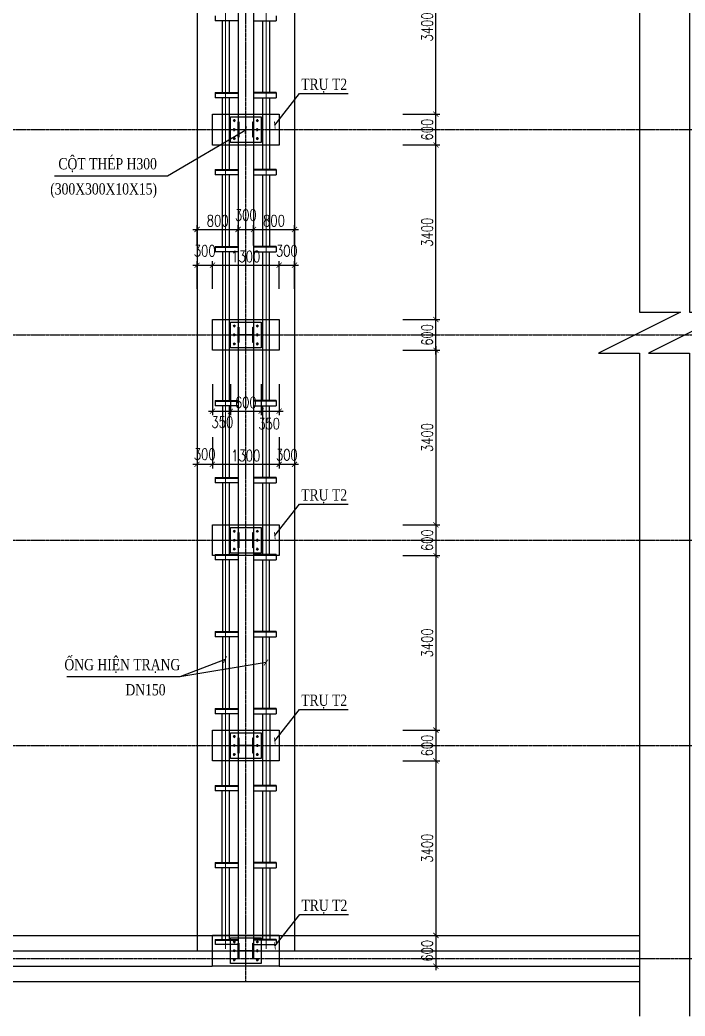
# Model space of a CAD drawing. Header units: millimetres. Extents: x -702765 to 835888, y -645289 to 262.
# Drawn here: x 549730 to 562698, y -438246 to -418837 of the extents above; entities that cross this region are included whole.
import ezdxf
from ezdxf.enums import TextEntityAlignment as Align

# ---------------------------------------------------------------- set-up
doc = ezdxf.new("R2010")
doc.units = ezdxf.units.MM
doc.header["$LTSCALE"] = 0.01
for name, pattern in [('CENTER', [2, 1.25, -0.25, 0.25, -0.25]), ('CENTER2', [1.125, 0.75, -0.125, 0.125, -0.125]), ('DASHED', [19.05, 12.7, -6.35]), ('HIDDEN', [9.525, 6.35, -3.175])]:
    doc.linetypes.add(name, pattern=pattern)
doc.layers.add('duong tam', color=6, linetype='CENTER', lineweight=9)
for name, color, linetype in [('HACTH @ 1', 8, 'Continuous'), ('khuat', 6, 'DASHED'), ('KHUAT1', 2, 'HIDDEN'), ('TEXT', 2, 'Continuous'), ('THEP', 4, 'Continuous'), ('TIM', 1, 'CENTER2'), ('TUONG', 7, 'Continuous')]:
    doc.layers.add(name, color=color, linetype=linetype)
doc.styles.add('2-5', font='romans.shx', dxfattribs={"width": 0.75, "bigfont": 'vns.shx'})
doc.styles.add('VNTIMEHSHX', font='vntimeh.shx', dxfattribs={"width": 0.75})
doc.dimstyles.new('1-100 HP', dxfattribs={"dimscale": 100, "dimtxt": 2.2, "dimasz": 1, "dimexe": 0.8, "dimexo": 0, "dimgap": 0.6, "dimtad": 1, "dimdec": 0, "dimdsep": 46, "dimtxsty": '2-5', "dimblk": 'ARCHTICK', "dimcen": 2.5, "dimdle": 0.8, "dimclrd": 1, "dimclre": 1, "dimclrt": 2, "dimadec": 0, "dimazin": 0, "dimtfac": 1, "dimtdec": 0, "dimtmove": 2, "dimatfit": 3, "dimldrblk": 'ARCHTICK', "dimfxl": 0, "dimtolj": 1, "dimtzin": 0, "dimarcsym": 0})

# ---------------------------------------------------------------- blocks, each defined once
blk = doc.blocks.new('bulong')
at = {"layer": 'khuat'}
for p, q in [((553911, -433174), (553856, -433174)), ((553884, -433202), (553884, -433147))]:
    blk.add_line(p, q, dxfattribs=at)
at = {"layer": 'TUONG'}
blk.add_circle((553884, -433174), 16, dxfattribs=at)
blk = doc.blocks.new('_ArchTick')
at = {"color": 0, "linetype": 'ByBlock', "const_width": 0.15}
blk.add_lwpolyline([(-0.5, -0.5), (0.5, 0.5)], dxfattribs=at)
blk = doc.blocks.new('*D495')
at = {"color": 1, "lineweight": -2}
for p, q in [((553104, -423617), (553564, -423617)), ((553184, -424075), (553184, -423537)), ((553484, -424075), (553484, -423537))]:
    blk.add_line(p, q, dxfattribs=at)
at = {"layer": 'Defpoints', "color": 0}
for p in [(553484, -423617), (553184, -424075), (553484, -424075)]:
    blk.add_point(p, dxfattribs=at)
at = {"color": 1, "lineweight": -2, "xscale": 100, "yscale": 100, "zscale": 100, "rotation": 180}
blk.add_blockref('_ArchTick', (553184, -423617), dxfattribs=at)
at = {"color": 1, "lineweight": -2, "xscale": 100, "yscale": 100, "zscale": 100}
blk.add_blockref('_ArchTick', (553484, -423617), dxfattribs=at)
at = {"color": 2, "insert": (553334, -423337), "char_height": 220, "attachment_point": 5, "style": '2-5'}
blk.add_mtext('\\A1;300', dxfattribs=at)
blk = doc.blocks.new('*D496')
at = {"color": 1, "lineweight": -2}
for p, q in [((553404, -423617), (554864, -423617)), ((553484, -424075), (553484, -423537)), ((554784, -424075), (554784, -423537))]:
    blk.add_line(p, q, dxfattribs=at)
at = {"layer": 'Defpoints', "color": 0}
for p in [(554784, -423617), (553484, -424075), (554784, -424075)]:
    blk.add_point(p, dxfattribs=at)
at = {"color": 1, "lineweight": -2, "xscale": 100, "yscale": 100, "zscale": 100, "rotation": 180}
blk.add_blockref('_ArchTick', (553484, -423617), dxfattribs=at)
at = {"color": 1, "lineweight": -2, "xscale": 100, "yscale": 100, "zscale": 100}
blk.add_blockref('_ArchTick', (554784, -423617), dxfattribs=at)
at = {"color": 2, "insert": (554134, -423447), "char_height": 220, "attachment_point": 5, "style": '2-5'}
blk.add_mtext('\\A1;1300', dxfattribs=at)
blk = doc.blocks.new('*D497')
at = {"color": 1, "lineweight": -2}
for p, q in [((554704, -423617), (555164, -423617)), ((554784, -424075), (554784, -423537)), ((555084, -424075), (555084, -423537))]:
    blk.add_line(p, q, dxfattribs=at)
at = {"layer": 'Defpoints', "color": 0}
for p in [(555084, -423617), (554784, -424075), (555084, -424075)]:
    blk.add_point(p, dxfattribs=at)
at = {"color": 1, "lineweight": -2, "xscale": 100, "yscale": 100, "zscale": 100, "rotation": 180}
blk.add_blockref('_ArchTick', (554784, -423617), dxfattribs=at)
at = {"color": 1, "lineweight": -2, "xscale": 100, "yscale": 100, "zscale": 100}
blk.add_blockref('_ArchTick', (555084, -423617), dxfattribs=at)
at = {"color": 2, "insert": (554934, -423337), "char_height": 220, "attachment_point": 5, "style": '2-5'}
blk.add_mtext('\\A1;300', dxfattribs=at)
blk = doc.blocks.new('*D498')
at = {"color": 1, "lineweight": -2}
for p, q in [((553184, -423230), (553184, -422839)), ((553984, -423230), (553984, -422839)), ((553104, -422919), (554064, -422919))]:
    blk.add_line(p, q, dxfattribs=at)
at = {"layer": 'Defpoints', "color": 0}
for p in [(553984, -422919), (553184, -423230), (553984, -423230)]:
    blk.add_point(p, dxfattribs=at)
at = {"color": 1, "lineweight": -2, "xscale": 100, "yscale": 100, "zscale": 100, "rotation": 180}
blk.add_blockref('_ArchTick', (553184, -422919), dxfattribs=at)
at = {"color": 1, "lineweight": -2, "xscale": 100, "yscale": 100, "zscale": 100}
blk.add_blockref('_ArchTick', (553984, -422919), dxfattribs=at)
at = {"color": 2, "insert": (553584, -422749), "char_height": 220, "attachment_point": 5, "style": '2-5'}
blk.add_mtext('\\A1;800', dxfattribs=at)
blk = doc.blocks.new('*D499')
at = {"color": 1, "lineweight": -2}
for p, q in [((553984, -423230), (553984, -422839)), ((554284, -423230), (554284, -422839)), ((553904, -422919), (554364, -422919))]:
    blk.add_line(p, q, dxfattribs=at)
at = {"layer": 'Defpoints', "color": 0}
for p in [(554284, -422919), (553984, -423230), (554284, -423230)]:
    blk.add_point(p, dxfattribs=at)
at = {"color": 1, "lineweight": -2, "xscale": 100, "yscale": 100, "zscale": 100, "rotation": 180}
blk.add_blockref('_ArchTick', (553984, -422919), dxfattribs=at)
at = {"color": 1, "lineweight": -2, "xscale": 100, "yscale": 100, "zscale": 100}
blk.add_blockref('_ArchTick', (554284, -422919), dxfattribs=at)
at = {"color": 2, "insert": (554134, -422639), "char_height": 220, "attachment_point": 5, "style": '2-5'}
blk.add_mtext('\\A1;300', dxfattribs=at)
blk = doc.blocks.new('*D500')
at = {"color": 1, "lineweight": -2}
for p, q in [((554284, -423230), (554284, -422839)), ((555084, -423230), (555084, -422839)), ((554204, -422919), (555164, -422919))]:
    blk.add_line(p, q, dxfattribs=at)
at = {"layer": 'Defpoints', "color": 0}
for p in [(555084, -422919), (554284, -423230), (555084, -423230)]:
    blk.add_point(p, dxfattribs=at)
at = {"color": 1, "lineweight": -2, "xscale": 100, "yscale": 100, "zscale": 100, "rotation": 180}
blk.add_blockref('_ArchTick', (554284, -422919), dxfattribs=at)
at = {"color": 1, "lineweight": -2, "xscale": 100, "yscale": 100, "zscale": 100}
blk.add_blockref('_ArchTick', (555084, -422919), dxfattribs=at)
at = {"color": 2, "insert": (554684, -422749), "char_height": 220, "attachment_point": 5, "style": '2-5'}
blk.add_mtext('\\A1;800', dxfattribs=at)
blk = doc.blocks.new('*D501')
at = {"color": 1, "lineweight": -2}
for p, q in [((553484, -425936), (553484, -426541)), ((553834, -425936), (553834, -426541)), ((553404, -426461), (553914, -426461))]:
    blk.add_line(p, q, dxfattribs=at)
at = {"layer": 'Defpoints', "color": 0}
for p in [(553484, -425936), (553834, -425936), (553834, -426461)]:
    blk.add_point(p, dxfattribs=at)
at = {"color": 1, "lineweight": -2, "xscale": 100, "yscale": 100, "zscale": 100, "rotation": 180}
blk.add_blockref('_ArchTick', (553484, -426461), dxfattribs=at)
at = {"color": 1, "lineweight": -2, "xscale": 100, "yscale": 100, "zscale": 100}
blk.add_blockref('_ArchTick', (553834, -426461), dxfattribs=at)
at = {"color": 2, "insert": (553678, -426674), "char_height": 220, "attachment_point": 5, "style": '2-5'}
blk.add_mtext('\\A1;350', dxfattribs=at)
blk = doc.blocks.new('*D502')
at = {"color": 1, "lineweight": -2}
for p, q in [((553834, -425936), (553834, -426541)), ((554434, -425936), (554434, -426541)), ((553754, -426461), (554514, -426461))]:
    blk.add_line(p, q, dxfattribs=at)
at = {"layer": 'Defpoints', "color": 0}
for p in [(553834, -425936), (554434, -425936), (554434, -426461)]:
    blk.add_point(p, dxfattribs=at)
at = {"color": 1, "lineweight": -2, "xscale": 100, "yscale": 100, "zscale": 100, "rotation": 180}
blk.add_blockref('_ArchTick', (553834, -426461), dxfattribs=at)
at = {"color": 1, "lineweight": -2, "xscale": 100, "yscale": 100, "zscale": 100}
blk.add_blockref('_ArchTick', (554434, -426461), dxfattribs=at)
at = {"color": 2, "insert": (554134, -426291), "char_height": 220, "attachment_point": 5, "style": '2-5'}
blk.add_mtext('\\A1;600', dxfattribs=at)
blk = doc.blocks.new('*D503')
at = {"color": 1, "lineweight": -2}
for p, q in [((554434, -425936), (554434, -426541)), ((554784, -425936), (554784, -426541)), ((554354, -426461), (554864, -426461))]:
    blk.add_line(p, q, dxfattribs=at)
at = {"layer": 'Defpoints', "color": 0}
for p in [(554434, -425936), (554784, -425936), (554784, -426461)]:
    blk.add_point(p, dxfattribs=at)
at = {"color": 1, "lineweight": -2, "xscale": 100, "yscale": 100, "zscale": 100, "rotation": 180}
blk.add_blockref('_ArchTick', (554434, -426461), dxfattribs=at)
at = {"color": 1, "lineweight": -2, "xscale": 100, "yscale": 100, "zscale": 100}
blk.add_blockref('_ArchTick', (554784, -426461), dxfattribs=at)
at = {"color": 2, "insert": (554589, -426704), "char_height": 220, "attachment_point": 5, "style": '2-5'}
blk.add_mtext('\\A1;350', dxfattribs=at)
blk = doc.blocks.new('*D504')
at = {"color": 1, "lineweight": -2}
for p, q in [((553184, -426966), (553184, -427576)), ((553484, -426966), (553484, -427576)), ((553104, -427496), (553564, -427496))]:
    blk.add_line(p, q, dxfattribs=at)
at = {"layer": 'Defpoints', "color": 0}
for p in [(553184, -426966), (553484, -426966), (553484, -427496)]:
    blk.add_point(p, dxfattribs=at)
at = {"color": 1, "lineweight": -2, "xscale": 100, "yscale": 100, "zscale": 100, "rotation": 180}
blk.add_blockref('_ArchTick', (553184, -427496), dxfattribs=at)
at = {"color": 1, "lineweight": -2, "xscale": 100, "yscale": 100, "zscale": 100}
blk.add_blockref('_ArchTick', (553484, -427496), dxfattribs=at)
at = {"color": 2, "insert": (553334, -427299), "char_height": 220, "attachment_point": 5, "style": '2-5'}
blk.add_mtext('\\A1;300', dxfattribs=at)
blk = doc.blocks.new('*D505')
at = {"color": 1, "lineweight": -2}
for p, q in [((553484, -426966), (553484, -427576)), ((554784, -426966), (554784, -427576)), ((553404, -427496), (554864, -427496))]:
    blk.add_line(p, q, dxfattribs=at)
at = {"layer": 'Defpoints', "color": 0}
for p in [(553484, -426966), (554784, -426966), (554784, -427496)]:
    blk.add_point(p, dxfattribs=at)
at = {"color": 1, "lineweight": -2, "xscale": 100, "yscale": 100, "zscale": 100, "rotation": 180}
blk.add_blockref('_ArchTick', (553484, -427496), dxfattribs=at)
at = {"color": 1, "lineweight": -2, "xscale": 100, "yscale": 100, "zscale": 100}
blk.add_blockref('_ArchTick', (554784, -427496), dxfattribs=at)
at = {"color": 2, "insert": (554134, -427326), "char_height": 220, "attachment_point": 5, "style": '2-5'}
blk.add_mtext('\\A1;1300', dxfattribs=at)
blk = doc.blocks.new('*D506')
at = {"color": 1, "lineweight": -2}
for p, q in [((554784, -426966), (554784, -427576)), ((555084, -426966), (555084, -427576)), ((554704, -427496), (555164, -427496))]:
    blk.add_line(p, q, dxfattribs=at)
at = {"layer": 'Defpoints', "color": 0}
for p in [(554784, -426966), (555084, -426966), (555084, -427496)]:
    blk.add_point(p, dxfattribs=at)
at = {"color": 1, "lineweight": -2, "xscale": 100, "yscale": 100, "zscale": 100, "rotation": 180}
blk.add_blockref('_ArchTick', (554784, -427496), dxfattribs=at)
at = {"color": 1, "lineweight": -2, "xscale": 100, "yscale": 100, "zscale": 100}
blk.add_blockref('_ArchTick', (555084, -427496), dxfattribs=at)
at = {"color": 2, "insert": (554934, -427312), "char_height": 220, "attachment_point": 5, "style": '2-5'}
blk.add_mtext('\\A1;300', dxfattribs=at)
blk = doc.blocks.new('*D507')
at = {"color": 1, "lineweight": -2}
for p, q in [((557840, -425354), (557840, -424594)), ((557195, -424674), (557920, -424674)), ((557195, -425274), (557920, -425274))]:
    blk.add_line(p, q, dxfattribs=at)
at = {"layer": 'Defpoints', "color": 0}
for p in [(557195, -424674), (557840, -424674), (557195, -425274)]:
    blk.add_point(p, dxfattribs=at)
at = {"color": 1, "lineweight": -2, "xscale": 100, "yscale": 100, "zscale": 100}
for p, rotation in [((557840, -424674), 90), ((557840, -425274), 270)]:
    blk.add_blockref('_ArchTick', p, dxfattribs=dict(at, rotation=rotation))
at = {"color": 2, "insert": (557670, -424974), "char_height": 220, "attachment_point": 5, "rotation": 90, "style": '2-5'}
blk.add_mtext('\\A1;600', dxfattribs=at)
blk = doc.blocks.new('*D508')
at = {"color": 1, "lineweight": -2}
for p, q in [((557195, -421274), (557920, -421274)), ((557840, -424754), (557840, -421194)), ((557195, -424674), (557920, -424674))]:
    blk.add_line(p, q, dxfattribs=at)
at = {"layer": 'Defpoints', "color": 0}
for p in [(557195, -421274), (557840, -421274), (557195, -424674)]:
    blk.add_point(p, dxfattribs=at)
at = {"color": 1, "lineweight": -2, "xscale": 100, "yscale": 100, "zscale": 100}
for p, rotation in [((557840, -421274), 90), ((557840, -424674), 270)]:
    blk.add_blockref('_ArchTick', p, dxfattribs=dict(at, rotation=rotation))
at = {"color": 2, "insert": (557670, -422974), "char_height": 220, "attachment_point": 5, "rotation": 90, "style": '2-5'}
blk.add_mtext('\\A1;3400', dxfattribs=at)
blk = doc.blocks.new('*D509')
at = {"color": 1, "lineweight": -2}
for p, q in [((557195, -420674), (557920, -420674)), ((557840, -421354), (557840, -420594)), ((557195, -421274), (557920, -421274))]:
    blk.add_line(p, q, dxfattribs=at)
at = {"layer": 'Defpoints', "color": 0}
for p in [(557195, -420674), (557840, -420674), (557195, -421274)]:
    blk.add_point(p, dxfattribs=at)
at = {"color": 1, "lineweight": -2, "xscale": 100, "yscale": 100, "zscale": 100}
for p, rotation in [((557840, -420674), 90), ((557840, -421274), 270)]:
    blk.add_blockref('_ArchTick', p, dxfattribs=dict(at, rotation=rotation))
at = {"color": 2, "insert": (557670, -420974), "char_height": 220, "attachment_point": 5, "rotation": 90, "style": '2-5'}
blk.add_mtext('\\A1;600', dxfattribs=at)
blk = doc.blocks.new('*D510')
at = {"color": 1, "lineweight": -2}
for p, q in [((557195, -417274), (557920, -417274)), ((557840, -420754), (557840, -417194)), ((557195, -420674), (557920, -420674))]:
    blk.add_line(p, q, dxfattribs=at)
at = {"layer": 'Defpoints', "color": 0}
for p in [(557195, -417274), (557840, -417274), (557195, -420674)]:
    blk.add_point(p, dxfattribs=at)
at = {"color": 1, "lineweight": -2, "xscale": 100, "yscale": 100, "zscale": 100}
for p, rotation in [((557840, -417274), 90), ((557840, -420674), 270)]:
    blk.add_blockref('_ArchTick', p, dxfattribs=dict(at, rotation=rotation))
at = {"color": 2, "insert": (557670, -418974), "char_height": 220, "attachment_point": 5, "rotation": 90, "style": '2-5'}
blk.add_mtext('\\A1;3400', dxfattribs=at)
blk = doc.blocks.new('*D514')
at = {"color": 1, "lineweight": -2}
for p, q in [((557840, -425194), (557840, -428754)), ((557195, -425274), (557920, -425274)), ((557195, -428674), (557920, -428674))]:
    blk.add_line(p, q, dxfattribs=at)
at = {"layer": 'Defpoints', "color": 0}
for p in [(557195, -425274), (557195, -428674), (557840, -428674)]:
    blk.add_point(p, dxfattribs=at)
at = {"color": 1, "lineweight": -2, "xscale": 100, "yscale": 100, "zscale": 100}
for p, rotation in [((557840, -425274), 90), ((557840, -428674), 270)]:
    blk.add_blockref('_ArchTick', p, dxfattribs=dict(at, rotation=rotation))
at = {"color": 2, "insert": (557670, -426974), "char_height": 220, "attachment_point": 5, "rotation": 90, "style": '2-5'}
blk.add_mtext('\\A1;3400', dxfattribs=at)
blk = doc.blocks.new('*D515')
at = {"color": 1, "lineweight": -2}
for p, q in [((557195, -428674), (557920, -428674)), ((557840, -428594), (557840, -429354)), ((557195, -429274), (557920, -429274))]:
    blk.add_line(p, q, dxfattribs=at)
at = {"layer": 'Defpoints', "color": 0}
for p in [(557195, -428674), (557195, -429274), (557840, -429274)]:
    blk.add_point(p, dxfattribs=at)
at = {"color": 1, "lineweight": -2, "xscale": 100, "yscale": 100, "zscale": 100}
for p, rotation in [((557840, -428674), 90), ((557840, -429274), 270)]:
    blk.add_blockref('_ArchTick', p, dxfattribs=dict(at, rotation=rotation))
at = {"color": 2, "insert": (557670, -428974), "char_height": 220, "attachment_point": 5, "rotation": 90, "style": '2-5'}
blk.add_mtext('\\A1;600', dxfattribs=at)
blk = doc.blocks.new('*D516')
at = {"color": 1, "lineweight": -2}
for p, q in [((557195, -429274), (557920, -429274)), ((557840, -429194), (557840, -432754)), ((557195, -432674), (557920, -432674))]:
    blk.add_line(p, q, dxfattribs=at)
at = {"layer": 'Defpoints', "color": 0}
for p in [(557195, -429274), (557195, -432674), (557840, -432674)]:
    blk.add_point(p, dxfattribs=at)
at = {"color": 1, "lineweight": -2, "xscale": 100, "yscale": 100, "zscale": 100}
for p, rotation in [((557840, -429274), 90), ((557840, -432674), 270)]:
    blk.add_blockref('_ArchTick', p, dxfattribs=dict(at, rotation=rotation))
at = {"color": 2, "insert": (557670, -430974), "char_height": 220, "attachment_point": 5, "rotation": 90, "style": '2-5'}
blk.add_mtext('\\A1;3400', dxfattribs=at)
blk = doc.blocks.new('*D517')
at = {"color": 1, "lineweight": -2}
for p, q in [((557840, -432594), (557840, -433354)), ((557195, -432674), (557920, -432674)), ((557195, -433274), (557920, -433274))]:
    blk.add_line(p, q, dxfattribs=at)
at = {"layer": 'Defpoints', "color": 0}
for p in [(557195, -432674), (557195, -433274), (557840, -433274)]:
    blk.add_point(p, dxfattribs=at)
at = {"color": 1, "lineweight": -2, "xscale": 100, "yscale": 100, "zscale": 100}
for p, rotation in [((557840, -432674), 90), ((557840, -433274), 270)]:
    blk.add_blockref('_ArchTick', p, dxfattribs=dict(at, rotation=rotation))
at = {"color": 2, "insert": (557670, -432974), "char_height": 220, "attachment_point": 5, "rotation": 90, "style": '2-5'}
blk.add_mtext('\\A1;600', dxfattribs=at)
blk = doc.blocks.new('*D518')
at = {"color": 1, "lineweight": -2}
for p, q in [((557840, -433194), (557840, -436754)), ((557195, -433274), (557920, -433274)), ((557195, -436674), (557920, -436674))]:
    blk.add_line(p, q, dxfattribs=at)
at = {"layer": 'Defpoints', "color": 0}
for p in [(557195, -433274), (557195, -436674), (557840, -436674)]:
    blk.add_point(p, dxfattribs=at)
at = {"color": 1, "lineweight": -2, "xscale": 100, "yscale": 100, "zscale": 100}
for p, rotation in [((557840, -433274), 90), ((557840, -436674), 270)]:
    blk.add_blockref('_ArchTick', p, dxfattribs=dict(at, rotation=rotation))
at = {"color": 2, "insert": (557670, -434974), "char_height": 220, "attachment_point": 5, "rotation": 90, "style": '2-5'}
blk.add_mtext('\\A1;3400', dxfattribs=at)
blk = doc.blocks.new('*D519')
at = {"color": 1, "lineweight": -2}
for p, q in [((557195, -436674), (557920, -436674)), ((557840, -436594), (557840, -437354)), ((557195, -437274), (557920, -437274))]:
    blk.add_line(p, q, dxfattribs=at)
at = {"layer": 'Defpoints', "color": 0}
for p in [(557195, -436674), (557195, -437274), (557840, -437274)]:
    blk.add_point(p, dxfattribs=at)
at = {"color": 1, "lineweight": -2, "xscale": 100, "yscale": 100, "zscale": 100}
for p, rotation in [((557840, -436674), 90), ((557840, -437274), 270)]:
    blk.add_blockref('_ArchTick', p, dxfattribs=dict(at, rotation=rotation))
at = {"color": 2, "insert": (557670, -436974), "char_height": 220, "attachment_point": 5, "rotation": 90, "style": '2-5'}
blk.add_mtext('\\A1;600', dxfattribs=at)

msp = doc.modelspace()

# ---------------------------------------------------------------- linework, layer by layer
for p, q in [((553183.6, -413274.5), (553183.6, -436674.5)), ((555083.6, -413274.5), (555083.6, -436674.5)), ((553983.6, -417274.5), (553983.6, -420674.5)), ((554283.6, -417274.5), (554283.6, -420674.5)), ((553983.6, -421274.5), (553983.6, -424674.5)), ((554283.6, -421274.5), (554283.6, -424674.5)), ((553983.6, -425274.5), (553983.6, -428674.5)), ((554283.6, -425274.5), (554283.6, -428674.5)), ((553983.6, -429274.5), (553983.6, -432674.5)), ((554283.6, -429274.5), (554283.6, -432674.5)), ((553983.6, -433274.5), (553983.6, -436674.5)), ((554283.6, -433274.5), (554283.6, -436674.5)), ((538583.6, -436674.5), (561809.9, -436674.5)), ((554783.6, -436674.5), (553483.6, -436674.5)), ((537683.6, -437574.5), (561809.9, -437574.5))]:
    msp.add_line(p, q)
at = {"color": 148}
for p, q in [((553538.1, -418754.5), (553538.1, -418854.5)), ((554729, -418754.5), (554729, -418854.5)), ((553983.6, -418854.5), (553538.1, -418854.5)), ((554283.6, -418854.5), (554729, -418854.5)), ((553538.1, -420254.5), (553538.1, -420354.5)), ((553538.1, -420254.5), (553983.6, -420254.5)), ((553983.6, -420354.5), (553538.1, -420354.5)), ((554729, -420254.5), (554283.6, -420254.5)), ((554283.6, -420354.5), (554729, -420354.5)), ((554729, -420254.5), (554729, -420354.5)), ((553538.1, -421754.5), (553538.1, -421854.5)), ((553538.1, -421754.5), (553983.6, -421754.5)), ((553983.6, -421854.5), (553538.1, -421854.5)), ((554729, -421754.5), (554283.6, -421754.5)), ((554283.6, -421854.5), (554729, -421854.5)), ((554729, -421754.5), (554729, -421854.5)), ((553538.1, -423254.5), (553538.1, -423354.5)), ((553538.1, -423254.5), (553983.6, -423254.5)), ((554729, -423254.5), (554283.6, -423254.5)), ((554729, -423254.5), (554729, -423354.5)), ((553983.6, -423354.5), (553538.1, -423354.5)), ((554283.6, -423354.5), (554729, -423354.5)), ((553538.1, -426254.5), (553538.1, -426354.5)), ((553538.1, -426254.5), (553983.6, -426254.5)), ((553983.6, -426354.5), (553538.1, -426354.5)), ((554729, -426254.5), (554283.6, -426254.5)), ((554283.6, -426354.5), (554729, -426354.5)), ((554729, -426254.5), (554729, -426354.5)), ((553538.1, -427754.5), (553538.1, -427854.5)), ((553538.1, -427754.5), (553983.6, -427754.5)), ((554729, -427754.5), (554283.6, -427754.5)), ((554729, -427754.5), (554729, -427854.5)), ((553983.6, -427854.5), (553538.1, -427854.5)), ((554283.6, -427854.5), (554729, -427854.5)), ((553538.1, -429254.5), (553538.1, -429354.5)), ((554729, -429254.5), (554283.6, -429254.5)), ((554729, -429254.5), (554729, -429354.5)), ((553983.6, -429354.5), (553538.1, -429354.5)), ((554283.6, -429354.5), (554729, -429354.5)), ((553538.1, -430754.5), (553538.1, -430854.5)), ((553538.1, -430754.5), (553983.6, -430754.5)), ((553983.6, -430854.5), (553538.1, -430854.5)), ((554729, -430754.5), (554283.6, -430754.5)), ((554283.6, -430854.5), (554729, -430854.5)), ((554729, -430754.5), (554729, -430854.5)), ((553538.1, -432254.5), (553538.1, -432354.5)), ((553538.1, -432254.5), (553983.6, -432254.5)), ((553983.6, -432354.5), (553538.1, -432354.5)), ((554729, -432254.5), (554283.6, -432254.5)), ((554283.6, -432354.5), (554729, -432354.5)), ((554729, -432254.5), (554729, -432354.5)), ((553538.1, -433754.5), (553538.1, -433854.5)), ((553538.1, -433754.5), (553983.6, -433754.5)), ((554729, -433754.5), (554283.6, -433754.5)), ((554729, -433754.5), (554729, -433854.5)), ((553983.6, -433854.5), (553538.1, -433854.5)), ((554283.6, -433854.5), (554729, -433854.5)), ((553538.1, -435254.5), (553538.1, -435354.5)), ((553538.1, -435254.5), (553983.6, -435254.5)), ((554729, -435254.5), (554283.6, -435254.5)), ((554729, -435254.5), (554729, -435354.5)), ((553983.6, -435354.5), (553538.1, -435354.5)), ((554283.6, -435354.5), (554729, -435354.5))]:
    msp.add_line(p, q, dxfattribs=at)
at = {"color": 148, "linetype": 'HIDDEN', "ltscale": 0.2}
for p, q in [((553538.1, -420264.5), (553983.6, -420264.5)), ((554729, -420264.5), (554283.6, -420264.5)), ((553538.1, -421764.5), (553983.6, -421764.5)), ((554729, -421764.5), (554283.6, -421764.5)), ((553538.1, -423264.5), (553983.6, -423264.5)), ((554729, -423264.5), (554283.6, -423264.5)), ((553538.1, -426264.5), (553983.6, -426264.5)), ((554729, -426264.5), (554283.6, -426264.5)), ((553538.1, -427764.5), (553983.6, -427764.5)), ((554729, -427764.5), (554283.6, -427764.5)), ((553538.1, -429254.5), (553983.6, -429254.5)), ((553538.1, -429264.5), (553983.6, -429264.5)), ((554729, -429264.5), (554283.6, -429264.5)), ((553538.1, -430764.5), (553983.6, -430764.5)), ((554729, -430764.5), (554283.6, -430764.5)), ((553538.1, -432264.5), (553983.6, -432264.5)), ((554729, -432264.5), (554283.6, -432264.5)), ((553538.1, -433764.5), (553983.6, -433764.5)), ((554729, -433764.5), (554283.6, -433764.5)), ((553538.1, -435264.5), (553983.6, -435264.5)), ((554729, -435264.5), (554283.6, -435264.5))]:
    msp.add_line(p, q, dxfattribs=at)
at = {"color": 148}
for points in [[(553673.8, -418854.5), (553673.8, -420254.5)], [(553809.5, -418854.5), (553809.5, -420254.5)], [(554457.6, -418854.5), (554457.6, -420254.5)], [(554593.4, -418854.5), (554593.4, -420254.5)], [(553673.8, -420354.5), (553673.8, -420674.5)], [(553809.5, -420354.5), (553809.5, -420674.5)], [(554457.6, -420354.5), (554457.6, -420674.5)], [(554593.4, -420354.5), (554593.4, -420674.5)], [(553673.8, -421274.5), (553673.8, -421754.5)], [(553809.5, -421274.5), (553809.5, -421754.5)], [(554457.6, -421274.5), (554457.6, -421754.5)], [(554593.4, -421274.5), (554593.4, -421754.5)], [(553673.8, -421854.5), (553673.8, -423254.5)], [(553809.5, -421854.5), (553809.5, -423254.5)], [(554457.6, -421854.5), (554457.6, -423254.5)], [(554593.4, -421854.5), (554593.4, -423254.5)], [(553677.7, -423354.5), (553677.7, -424674.5)], [(553809.5, -423354.5), (553809.5, -424674.5)], [(554457.6, -423354.5), (554457.6, -424674.5)], [(554589.5, -423354.5), (554589.5, -424674.5)], [(553677.7, -425274.5), (553677.7, -426254.5)], [(553809.5, -425274.5), (553809.5, -426254.5)], [(554457.6, -425274.5), (554457.6, -426254.5)], [(554589.5, -425274.5), (554589.5, -426254.5)], [(553677.7, -426354.5), (553677.7, -427754.5)], [(553809.5, -426354.5), (553809.5, -427754.5)], [(554457.6, -426354.5), (554457.6, -427754.5)], [(554589.5, -426354.5), (554589.5, -427754.5)], [(553677.7, -427854.5), (553677.7, -428674.5)], [(553809.5, -427854.5), (553809.5, -428674.5)], [(554457.6, -427854.5), (554457.6, -428674.5)], [(554589.5, -427854.5), (554589.5, -428674.5)], [(553677.7, -429354.5), (553677.7, -430754.5)], [(553809.5, -429354.5), (553809.5, -430754.5)], [(554457.6, -429354.5), (554457.6, -430754.5)], [(554589.5, -429354.5), (554589.5, -430754.5)], [(553677.7, -430854.5), (553677.7, -432254.5)], [(553809.5, -430854.5), (553809.5, -432254.5)], [(554457.6, -430854.5), (554457.6, -432254.5)], [(554589.5, -430854.5), (554589.5, -432254.5)], [(553665.7, -432354.5), (553665.7, -432674.5)], [(553809.5, -432354.5), (553809.5, -432674.5)], [(554457.6, -432354.5), (554457.6, -432674.5)], [(554601.4, -432354.5), (554601.4, -432674.5)], [(553665.7, -433274.5), (553665.7, -433754.5)], [(553809.5, -433274.5), (553809.5, -433754.5)], [(554457.6, -433274.5), (554457.6, -433754.5)], [(554601.4, -433274.5), (554601.4, -433754.5)], [(553665.7, -433854.5), (553665.7, -435254.5)], [(553809.5, -433854.5), (553809.5, -435254.5)], [(554457.6, -433854.5), (554457.6, -435254.5)], [(554601.4, -433854.5), (554601.4, -435254.5)], [(553665.7, -435354.5), (553665.7, -436674.5)], [(553809.5, -435354.5), (553809.5, -436674.5)], [(554457.6, -435354.5), (554457.6, -436674.5)], [(554601.4, -435354.5), (554601.4, -436674.5)]]:
    msp.add_lwpolyline(points, dxfattribs=at)
for points in [[(553483.6, -421274.5), (553483.6, -420674.5), (554783.6, -420674.5), (554783.6, -421274.5)], [(553483.6, -425274.5), (553483.6, -424674.5), (554783.6, -424674.5), (554783.6, -425274.5)], [(553483.6, -429274.5), (553483.6, -428674.5), (554783.6, -428674.5), (554783.6, -429274.5)], [(553483.6, -433274.5), (553483.6, -432674.5), (554783.6, -432674.5), (554783.6, -433274.5)], [(553483.6, -437274.5), (553483.6, -436674.5), (554783.6, -436674.5), (554783.6, -437274.5)]]:
    msp.add_lwpolyline(points, close=True)
at = {"layer": 'duong tam', "color": 148, "ltscale": 200}
for p, q in [((553737.6, -412974.5), (553737.6, -436934.5)), ((554529.5, -412974.5), (554529.5, -436934.5))]:
    msp.add_line(p, q, dxfattribs=at)
at = {"layer": 'HACTH @ 1'}
for points in [[(561809.9, -411674.2), (561809.9, -424529), (562609.9, -424529), (561009.9, -425329), (561809.9, -425329), (561809.9, -438245.9)], [(562786.4, -411674.2), (562786.4, -424529), (563586.4, -424529), (561986.4, -425329), (562786.4, -425329), (562786.4, -438245.9)]]:
    msp.add_lwpolyline(points, dxfattribs=at)
at = {"layer": 'khuat', "ltscale": 10}
for p, q in [((553983.6, -420674.5), (553983.6, -421274.5)), ((554283.6, -420674.5), (554283.6, -421274.5)), ((553983.6, -424674.5), (553983.6, -425274.5)), ((554283.6, -424674.5), (554283.6, -425274.5)), ((553983.6, -428674.5), (553983.6, -429274.5)), ((554283.6, -428674.5), (554283.6, -429274.5)), ((553983.6, -432674.5), (553983.6, -433274.5)), ((554283.6, -432674.5), (554283.6, -433274.5)), ((553183.6, -436674.5), (553183.6, -436974.5)), ((553983.6, -436674.5), (553983.6, -436974.5)), ((554283.6, -436674.5), (554283.6, -436974.5)), ((555083.6, -436674.5), (555083.6, -436974.5)), ((537983.6, -436974.5), (553983.6, -436974.5)), ((554283.6, -436974.5), (561809.9, -436974.5)), ((538483.6, -437274.5), (553483.6, -437274.5)), ((554783.6, -437274.5), (561809.9, -437274.5))]:
    msp.add_line(p, q, dxfattribs=at)
at = {"layer": 'KHUAT1', "color": 148, "ltscale": 20}
for p, q in [((553538.1, -436754.5), (553983.6, -436754.5)), ((553538.1, -436754.5), (553538.1, -436854.5)), ((553538.1, -436764.5), (553983.6, -436764.5)), ((553983.6, -436854.5), (553538.1, -436854.5)), ((554729, -436754.5), (554283.6, -436754.5)), ((554729, -436764.5), (554283.6, -436764.5)), ((554283.6, -436854.5), (554729, -436854.5)), ((554729, -436754.5), (554729, -436854.5))]:
    msp.add_line(p, q, dxfattribs=at)
for points in [[(553673.8, -420674.5), (553673.8, -421274.5)], [(553809.5, -420674.5), (553809.5, -421274.5)], [(554457.6, -420674.5), (554457.6, -421274.5)], [(554593.4, -420674.5), (554593.4, -421274.5)], [(553677.7, -424674.5), (553677.7, -425274.5)], [(553809.5, -424674.5), (553809.5, -425274.5)], [(554457.6, -424674.5), (554457.6, -425274.5)], [(554589.5, -424674.5), (554589.5, -425274.5)], [(553677.7, -428674.5), (553677.7, -429254.5)], [(553809.5, -428674.5), (553809.5, -429254.5)], [(554457.6, -428674.5), (554457.6, -429254.5)], [(554589.5, -428674.5), (554589.5, -429254.5)], [(553665.7, -432674.5), (553665.7, -433274.5)], [(553809.5, -432674.5), (553809.5, -433274.5)], [(554457.6, -432674.5), (554457.6, -433274.5)], [(554601.4, -432674.5), (554601.4, -433274.5)], [(553665.7, -436674.5), (553665.7, -436754.5)], [(553809.5, -436674.5), (553809.5, -436754.5)], [(554457.6, -436674.5), (554457.6, -436754.5)], [(554601.4, -436674.5), (554601.4, -436754.5)]]:
    msp.add_lwpolyline(points, dxfattribs=at)
at = {"layer": 'THEP', "color": 4}
for points in [[(553983.6, -421124.5), (553983.6, -420824.5), (553998.6, -420824.5), (553998.6, -420969.5), (554268.6, -420969.5), (554268.6, -420824.5), (554283.6, -420824.5), (554283.6, -421124.5), (554268.6, -421124.5), (554268.6, -420979.5), (553998.6, -420979.5), (553998.6, -421124.5)], [(553983.6, -425124.5), (553983.6, -424824.5), (553998.6, -424824.5), (553998.6, -424969.5), (554268.6, -424969.5), (554268.6, -424824.5), (554283.6, -424824.5), (554283.6, -425124.5), (554268.6, -425124.5), (554268.6, -424979.5), (553998.6, -424979.5), (553998.6, -425124.5)], [(553983.6, -429124.5), (553983.6, -428824.5), (553998.6, -428824.5), (553998.6, -428969.5), (554268.6, -428969.5), (554268.6, -428824.5), (554283.6, -428824.5), (554283.6, -429124.5), (554268.6, -429124.5), (554268.6, -428979.5), (553998.6, -428979.5), (553998.6, -429124.5)], [(553983.6, -433124.5), (553983.6, -432824.5), (553998.6, -432824.5), (553998.6, -432969.5), (554268.6, -432969.5), (554268.6, -432824.5), (554283.6, -432824.5), (554283.6, -433124.5), (554268.6, -433124.5), (554268.6, -432979.5), (553998.6, -432979.5), (553998.6, -433124.5)], [(553983.6, -437124.5), (553983.6, -436824.5), (553998.6, -436824.5), (553998.6, -436969.5), (554268.6, -436969.5), (554268.6, -436824.5), (554283.6, -436824.5), (554283.6, -437124.5), (554268.6, -437124.5), (554268.6, -436979.5), (553998.6, -436979.5), (553998.6, -437124.5)]]:
    msp.add_lwpolyline(points, close=True, dxfattribs=at)
at = {"layer": 'TIM', "ltscale": 500}
for p, q in [((554133.6, -437574.5), (554133.6, -412374.5)), ((537683.6, -420974.5), (586883.6, -420974.5)), ((537683.6, -424974.5), (586883.6, -424974.5)), ((537683.6, -428974.5), (586883.6, -428974.5)), ((537683.6, -432974.5), (586883.6, -432974.5)), ((537683.6, -437124.5), (586883.6, -437124.5))]:
    msp.add_line(p, q, dxfattribs=at)
at = {"layer": 'TUONG'}
for points in [[(554433.6, -421224.5), (553833.6, -421224.5), (553833.6, -420724.5), (554433.6, -420724.5)], [(554433.6, -425224.5), (553833.6, -425224.5), (553833.6, -424724.5), (554433.6, -424724.5)], [(554433.6, -429224.5), (553833.6, -429224.5), (553833.6, -428724.5), (554433.6, -428724.5)], [(554433.6, -433224.5), (553833.6, -433224.5), (553833.6, -432724.5), (554433.6, -432724.5)], [(554433.6, -437224.5), (553833.6, -437224.5), (553833.6, -436724.5), (554433.6, -436724.5)]]:
    msp.add_lwpolyline(points, close=True, dxfattribs=at)

# ---------------------------------------------------------------- block references
at = {"layer": 'khuat', "xscale": -1, "rotation": 180}
for p in [(25, -853973.9), (25, -857973.9), (25, -861973.9), (25, -865973.9), (25, -869973.9)]:
    msp.add_blockref('bulong', p, dxfattribs=at)
at = {"layer": 'khuat', "rotation": 180}
for p in [(1108242.2, -853973.9), (1108242.2, -857973.9), (1108242.2, -861973.9), (1108242.2, -865973.9), (1108242.2, -869973.9)]:
    msp.add_blockref('bulong', p, dxfattribs=at)
at = {"layer": 'khuat'}
for p in [(25, 12200), (25, 12025), (25, 8200), (25, 8025), (25, 4200), (25, 4025), (25, 200), (25, 25), (25, -3800), (25, -3975)]:
    msp.add_blockref('bulong', p, dxfattribs=at)
at = {"layer": 'khuat', "xscale": -1}
for p in [(1108242.2, 12200), (1108242.2, 12025), (1108242.2, 8200), (1108242.2, 8025), (1108242.2, 4200), (1108242.2, 4025), (1108242.2, 200), (1108242.2, 25), (1108242.2, -3800), (1108242.2, -3975)]:
    msp.add_blockref('bulong', p, dxfattribs=at)

# ---------------------------------------------------------------- texts
at = {"layer": 'TEXT', "style": 'VNTIMEHSHX', "width": 0.8}
for s, p in [('trô t2', (555216.2, -420092.2)), ('CéT THÐP H300', (550480.7, -421639.4)), ('(300X300X10X15)', (550321.5, -422128.8)), ('trô t2', (555216.2, -428092.2)), ('èng hiÖn tr¹ng', (550597.8, -431398.3)), ('dn150', (551786.8, -431887.7)), ('trô t2', (555216.2, -432092.2)), ('trô t2', (555219.1, -436088.6))]:
    msp.add_text(s, height=220, dxfattribs=at).set_placement(p, align=Align.MIDDLE_LEFT)

# ---------------------------------------------------------------- dimensions: what is measured, and where the dimension line sits
for base, p1, p2, picture, middle in [((557840.3, -417274.5), (557194.7, -420674.5), (557194.7, -417274.5), '*D510', (557670.3, -418974.5)), ((557840.3, -420674.5), (557194.7, -421274.5), (557194.7, -420674.5), '*D509', (557670.3, -420974.5)), ((557840.3, -421274.5), (557194.7, -424674.5), (557194.7, -421274.5), '*D508', (557670.3, -422974.5)), ((557840.3, -424674.5), (557194.7, -425274.5), (557194.7, -424674.5), '*D507', (557670.3, -424974.5)), ((557840.3, -428674.5), (557194.7, -425274.5), (557194.7, -428674.5), '*D514', (557670.3, -426974.5)), ((557840.3, -429274.5), (557194.7, -428674.5), (557194.7, -429274.5), '*D515', (557670.3, -428974.5)), ((557840.3, -432674.5), (557194.7, -429274.5), (557194.7, -432674.5), '*D516', (557670.3, -430974.5)), ((557840.3, -433274.5), (557194.7, -432674.5), (557194.7, -433274.5), '*D517', (557670.3, -432974.5)), ((557840.3, -436674.5), (557194.7, -433274.5), (557194.7, -436674.5), '*D518', (557670.3, -434974.5)), ((557840.3, -437274.5), (557194.7, -436674.5), (557194.7, -437274.5), '*D519', (557670.3, -436974.5))]:
    dim = msp.add_linear_dim(base=base, p1=p1, p2=p2, angle=90, dimstyle='1-100 HP')
    dim.commit()
    dim.dimension.update_dxf_attribs({"geometry": picture, "text_midpoint": middle})
for base, p1, p2, picture, middle in [((554283.6, -422919), (553983.6, -423229.7), (554283.6, -423229.7), '*D499', (554133.6, -422639)), ((553983.6, -422919), (553183.6, -423229.7), (553983.6, -423229.7), '*D498', (553583.6, -422749)), ((555083.6, -422919), (554283.6, -423229.7), (555083.6, -423229.7), '*D500', (554683.6, -422749)), ((553483.6, -423616.6), (553183.6, -424075.4), (553483.6, -424075.4), '*D495', (553333.6, -423336.6)), ((555083.6, -423616.6), (554783.6, -424075.4), (555083.6, -424075.4), '*D497', (554933.6, -423336.6)), ((554783.6, -423616.6), (553483.6, -424075.4), (554783.6, -424075.4), '*D496', (554133.6, -423446.6)), ((554433.6, -426461.4), (553833.6, -425936), (554433.6, -425936), '*D502', (554133.6, -426291.4)), ((554783.6, -427495.5), (553483.6, -426966.2), (554783.6, -426966.2), '*D505', (554133.6, -427325.5))]:
    dim = msp.add_linear_dim(base=base, p1=p1, p2=p2, dimstyle='1-100 HP')
    dim.commit()
    dim.dimension.update_dxf_attribs({"geometry": picture, "text_midpoint": middle})
for base, p1, p2, picture, middle in [((553833.6, -426461.4), (553483.6, -425936), (553833.6, -425936), '*D501', (553677.7, -426673.6)), ((554783.6, -426461.4), (554433.6, -425936), (554783.6, -425936), '*D503', (554589.5, -426704.2)), ((553483.6, -427495.5), (553183.6, -426966.2), (553483.6, -426966.2), '*D504', (553333.6, -427298.7)), ((555083.6, -427495.5), (554783.6, -426966.2), (555083.6, -426966.2), '*D506', (554933.6, -427312.3))]:
    dim = msp.add_linear_dim(base=base, p1=p1, p2=p2, dimstyle='1-100 HP')
    dim.commit()
    dim.dimension.update_dxf_attribs({"geometry": picture, "text_midpoint": middle, "dimtype": 160})

# ---------------------------------------------------------------- leaders
for points in [[(554699.5, -420884.6), (555181.8, -420272), (556130.3, -420272)], [(554133.6, -420982.5), (552606.2, -421879.3), (550404.7, -421879.3)], [(554699.5, -428884.6), (555181.8, -428272), (556130.3, -428272)], [(553730.4, -431297.7), (552848.9, -431638.2), (550647.5, -431638.2)], [(554699.5, -432884.6), (555181.8, -432272), (556130.3, -432272)], [(554702.4, -436880.9), (555184.6, -436268.4), (556133.1, -436268.4)]]:
    msp.add_leader(points, dimstyle='1-100 HP')
msp.add_leader([(554529.5, -431356.6), (552848.9, -431638.2)], dimstyle='1-100 HP', override={"dimgap": 0.6, "dimtad": 0})

doc.saveas('drawing.dxf')
